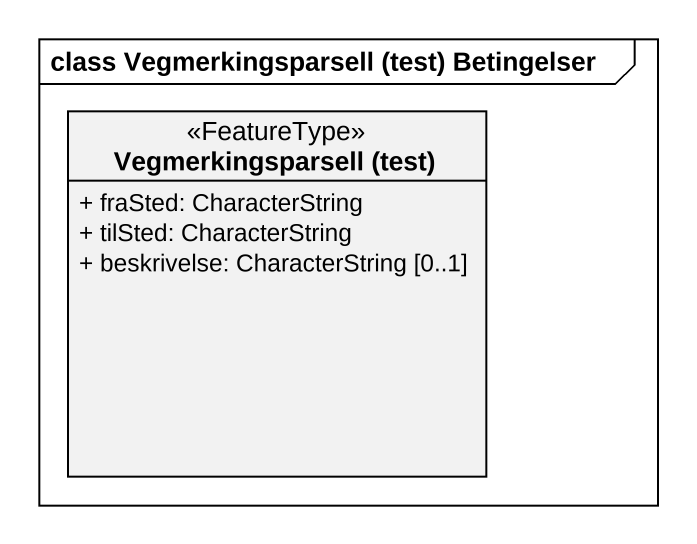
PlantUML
@startuml
mainframe class Vegmerkingsparsell (test) Betingelser
hide circle
hide empty members
skinparam classAttributeIconSize 0
class "Vegmerkingsparsell (test)" as Vegmerkingsparsell_test <<FeatureType>> {
  + fraSted: CharacterString
  + tilSted: CharacterString
  + beskrivelse: CharacterString [0..1]
}
@enduml
